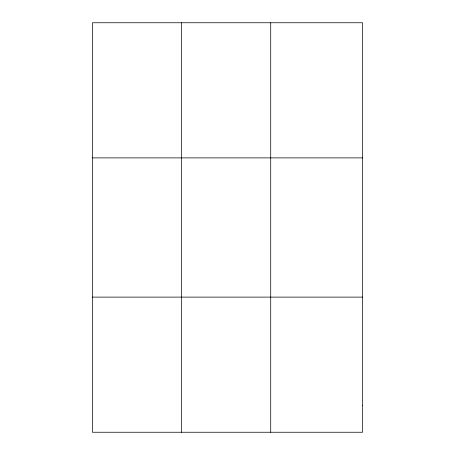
<?xml version="1.0" encoding="UTF-8"?>
<svg xmlns="http://www.w3.org/2000/svg" width="455" height="455" viewBox="0 0 455 455"><rect width="100%" height="100%" fill="white"/><g stroke="black" fill="none" stroke-linecap="round" stroke-linejoin="round"><path stroke-width="0.68" d="M181.585 22.75L181.585 432.25M270.714 22.75L270.714 432.25M92.45 157.885L362.55 157.885M92.45 297.115L362.55 297.115M362.55 405.223L362.55 432.25L92.45 432.25L92.45 22.75L362.55 22.75L362.55 405.223"/></g></svg>
